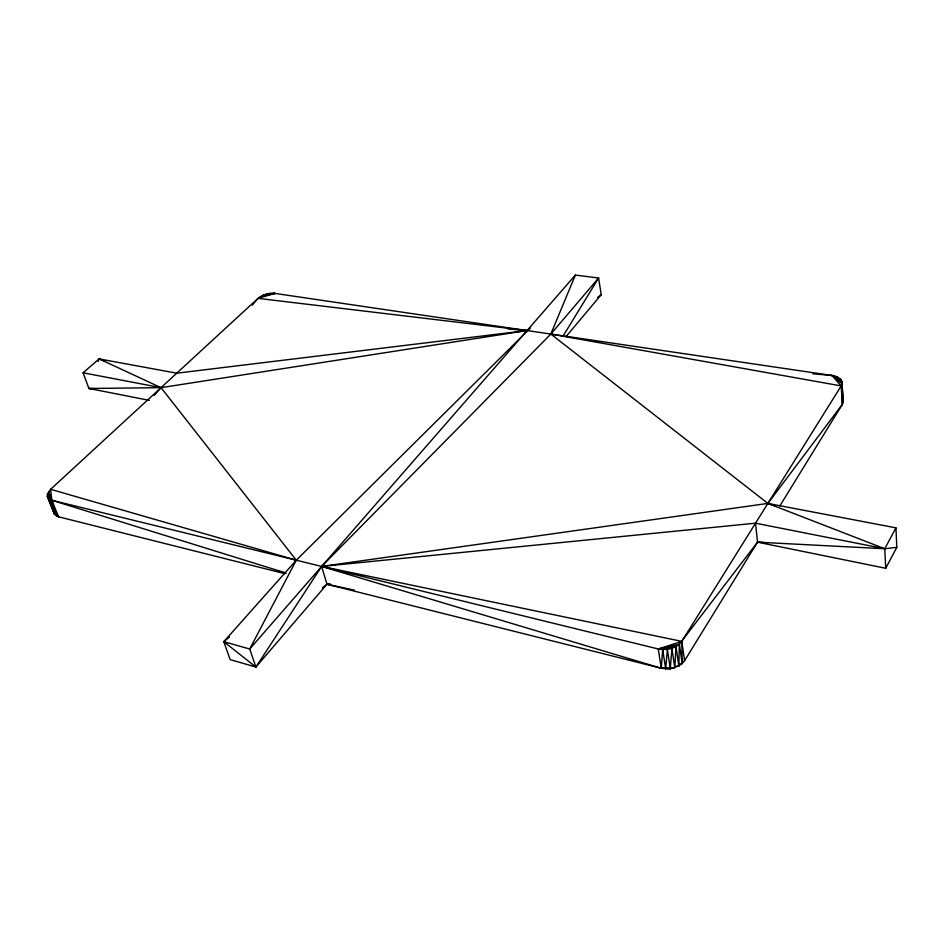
<?xml version="1.0" encoding="UTF-8"?>
<svg xmlns="http://www.w3.org/2000/svg" width="944" height="944" viewBox="0 0 944 944"><rect width="100%" height="100%" fill="white"/><g stroke="black" fill="none" stroke-linecap="round" stroke-linejoin="round"><path stroke-width="1.42" d="M322.352 587.841L326.966 584.253L661.284 668.281L670.299 668.741L678.842 665.957L679.361 644.221L757.525 542.175L755.53 523.188L321.644 566.424L255.895 667.042L230.135 659.596L223.799 641.672L296.286 560.205L530.54 327.898M329.881 583.852L326.966 584.253L255.895 667.042L249.723 649.012L575.38 275.07L598.602 278.008L550.848 334.058L321.644 566.424L661.284 668.281L674.783 667.727L675.987 646.616L679.361 644.221L682.182 663.549L678.842 665.957L676.14 666.311M779.779 506.019L842.378 404.327L842.048 383.689C842.284 378.402 836.254 376.149 831.935 375.476L274.81 293.395L268.957 293.525L262.821 295.342L258.019 298.363L50.622 489.311L47.448 493.842L47.884 497.854L51.837 500.261L658.275 648.988L671.892 648.386L670.299 668.741L661.284 668.281L662.723 649.614L671.892 648.386L675.987 646.616L678.842 665.957M812.914 373.8L831.935 375.476L842.048 383.689L841.187 385.919L681.78 641.365L658.275 648.988L667.373 649.413L665.685 668.93L662.723 649.614L658.275 648.988L661.284 668.281L663.986 667.915M98.152 361.576L99.085 358.897L176.764 373.187L527.059 330.553L258.019 298.363L252.39 305.089M842.378 404.327L843.216 402.085L841.847 381.459L831.935 375.476L841.187 385.919L842.378 404.327L767.861 503.423L321.644 566.424L326.966 584.253L354.366 590.118M774.8 505.783L767.861 503.423L895.939 527.849L896.8 547.319L884.752 548.747L767.861 503.423L550.848 334.058L575.38 275.07M149.282 400.35L88.913 388.48L83.084 372.797L99.085 358.897L161.035 387.665L296.286 560.205L249.723 649.012L223.799 641.672L229.451 637.047M679.397 664.187L682.182 663.549L684.577 660.694L757.525 542.175L885.732 568.288L896.8 547.319M895.939 527.849L884.752 548.747L885.732 568.288M562.99 336.206L598.602 278.008L601.222 294.705L566.199 336.406M154.238 395.394L161.035 387.665L527.059 330.553L508.002 328.901M597.67 297.336L601.222 294.705M258.019 298.363L274.81 293.395L268.957 293.525M260.166 296.746L274.81 293.395L265.83 294.245M679.361 644.221L658.275 648.988L675.987 646.616M661.284 668.281L664.069 667.644M262.821 295.342L274.81 293.395M326.966 584.253L329.893 583.97M93.279 388.503L88.913 388.48L161.035 387.665L83.084 372.797M763.389 542.387L757.525 542.175L884.752 548.747L755.53 523.188M550.848 334.058L841.187 385.919M321.644 566.424L681.78 641.365L684.577 660.694M284.899 572.689L51.837 500.261L47.884 497.854L54.599 514.362L58.552 516.805L51.837 500.261L47.2 495.989L54.599 514.362L58.552 516.805L284.687 573.633M296.286 560.205L50.622 489.311L51.837 500.261L56.18 515.837L49.466 499.305L54.599 514.362M279.141 571.25L286.209 573.338M838.449 377.635L831.935 375.476L840.62 379.405L840.962 382.32M99.085 358.897L104.619 360.915M223.799 641.672L255.895 667.042M53.914 512.486L58.552 516.805M47.448 493.842L51.837 500.261L48.628 491.564M47.2 495.989L51.625 505.111M667.373 649.413L670.299 668.741M671.892 648.386L674.783 667.727M841.647 388.161L841.989 391.076M842.508 395.465L843.216 402.085L841.847 381.459M840.62 379.405L840.797 382.226M681.78 641.365L682.182 663.549"/></g></svg>
